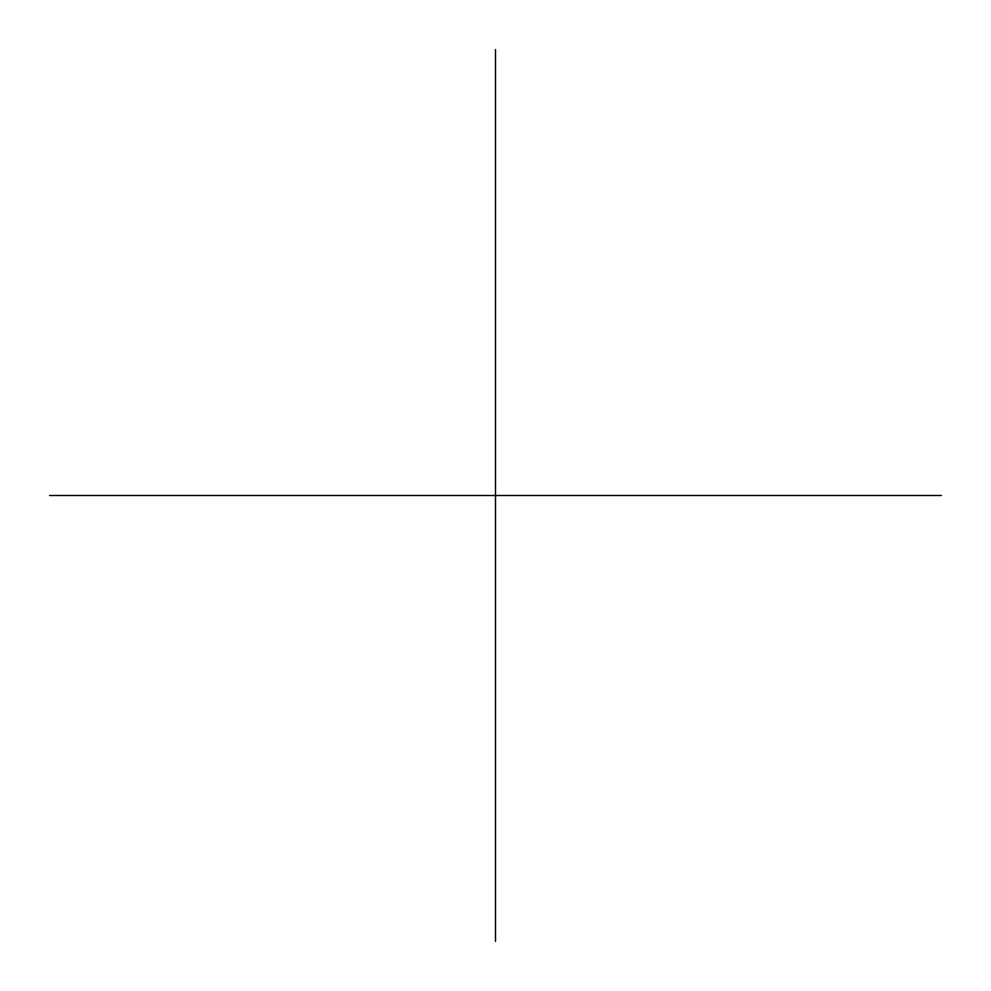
<?xml version="1.0" encoding="UTF-8"?>
<svg xmlns="http://www.w3.org/2000/svg" width="991" height="991" viewBox="0 0 991 991"><rect width="100%" height="100%" fill="white"/><g stroke="black" fill="none" stroke-linecap="round" stroke-linejoin="round"><path stroke-width="1.49" d="M49.55 495.5L941.45 495.5M495.5 49.55L495.5 941.45"/></g></svg>
